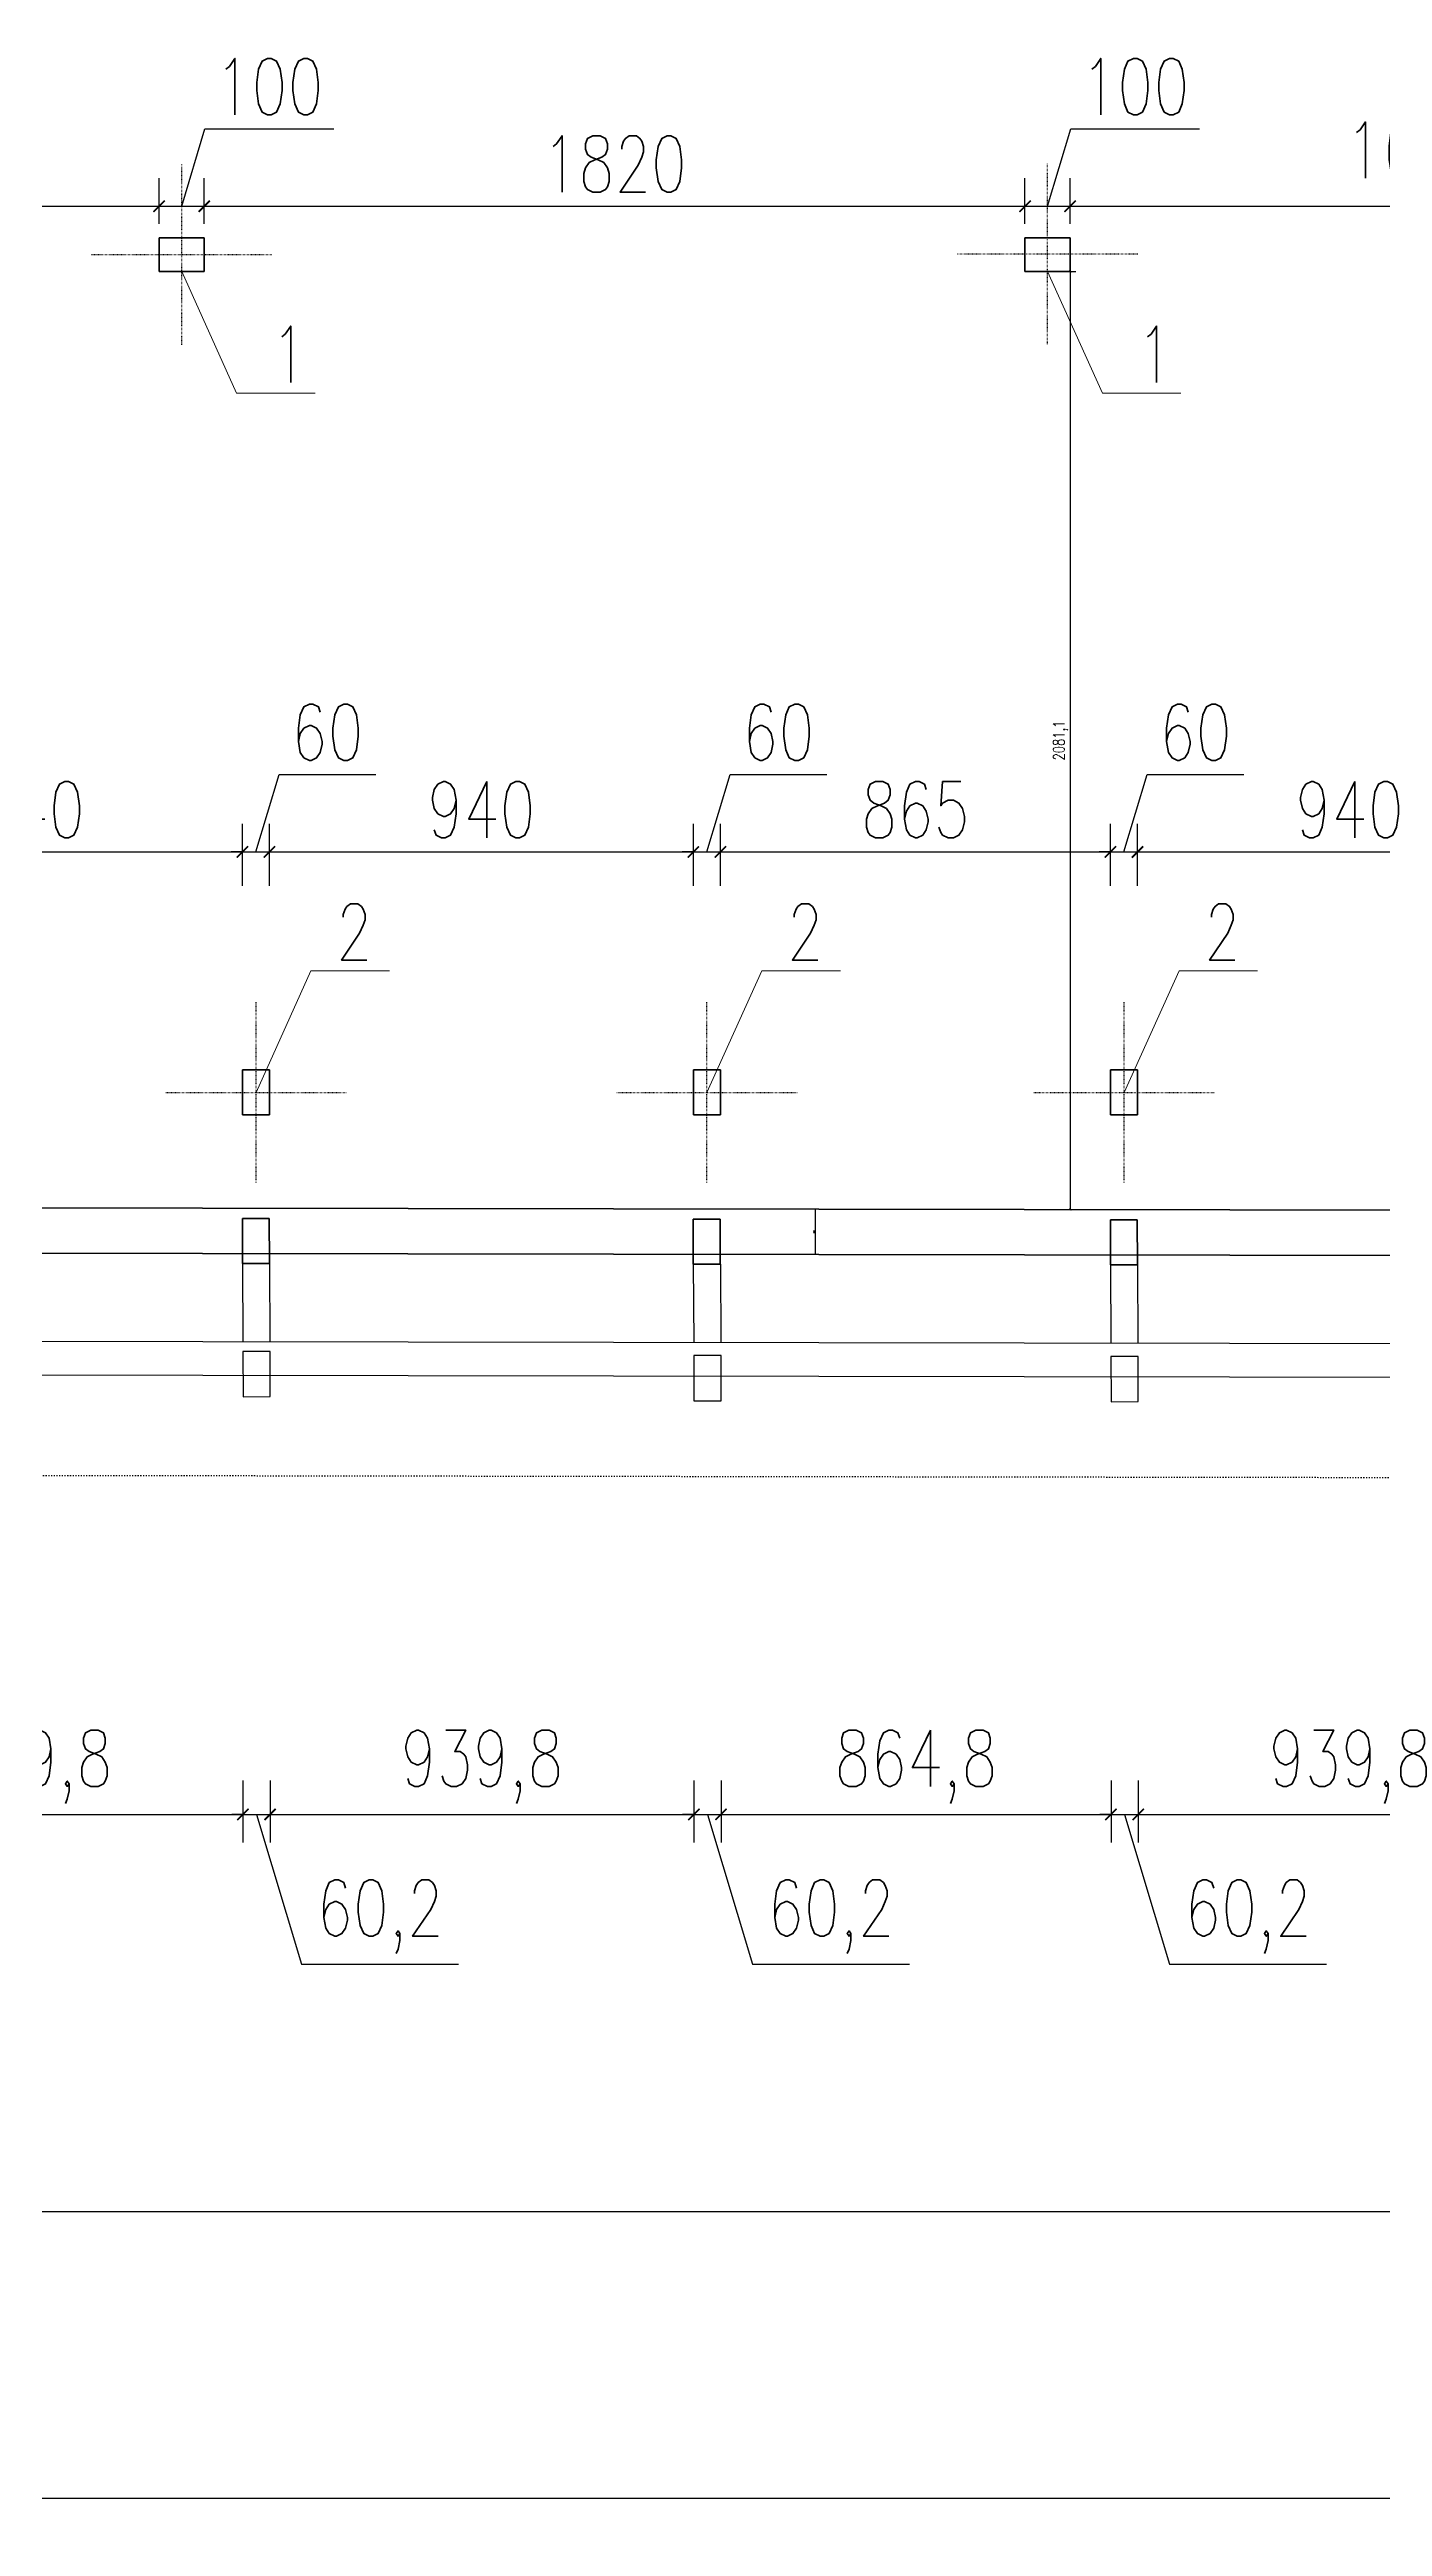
# Model space of a CAD drawing. Header units: millimetres. Extents: x -324080 to 120693, y -32448 to 53734.
# Drawn here: x -187573 to -184617, y -7217 to -1722 of the extents above; entities that cross this region are included whole.
import ezdxf

# ---------------------------------------------------------------- set-up
doc = ezdxf.new("R2010")
doc.units = ezdxf.units.MM
doc.linetypes.add('ACAD_ISO03W100', pattern=[30, 12, -18])
for name, color, linetype, lineweight in [('przekrój', 6, 'Continuous', 50), ('wymiary', 253, 'Continuous', 5), ('ściany', 5, 'Continuous', 50)]:
    doc.layers.add(name, color=color, linetype=linetype, lineweight=lineweight)
doc.layers.add('przerywana', color=7, linetype='ACAD_ISO03W100')
doc.styles.add('Opisowy', font='simplex.shx', dxfattribs={"width": 0.75, "height": 2.5})
doc.dimstyles.new('Opisowy', dxfattribs={"dimscale": 0, "dimtxt": 2.5, "dimasz": 0.5, "dimexe": 1.25, "dimexo": 0.625, "dimtad": 1, "dimdec": 1, "dimtxsty": 'Opisowy', "dimblk": 'ARCHTICK', "dimcen": 1, "dimadec": 0, "dimazin": 0, "dimtfac": 1, "dimtdec": 1, "dimtmove": 0, "dimatfit": 3, "dimfxl": 1.5, "dimfxlon": 1, "dimarcsym": 0})

# ---------------------------------------------------------------- blocks, each defined once
blk = doc.blocks.new('_ArchTick')
at = {"color": 0, "linetype": 'ByBlock', "const_width": 0.15}
blk.add_lwpolyline([(-0.5, -0.5), (0.5, 0.5)], dxfattribs=at)
blk = doc.blocks.new('*D1000')
at = {"layer": 'Defpoints', "color": 0, "transparency": 16777216}
for p in [(-185875.6, -4295), (-185875.5, -4395), (-185875.5, -4395)]:
    blk.add_point(p, dxfattribs=at)
at = {"layer": 'wymiary', "color": 0, "lineweight": -2, "transparency": 16777216}
for p, q in [((-185875.5, -4295), (-185874.3, -4295)), ((-185875.5, -4295), (-185875.5, -4395)), ((-185875.5, -4395), (-185876.8, -4395))]:
    blk.add_line(p, q, dxfattribs=at)
at = {"layer": 'wymiary', "color": 0, "lineweight": -2, "transparency": 16777216, "xscale": 0.5, "yscale": 0.5, "zscale": 0.5}
for p, rotation in [((-185875.5, -4295), 90), ((-185875.5, -4395), 270)]:
    blk.add_blockref('_ArchTick', p, dxfattribs=dict(at, rotation=rotation))
at = {"layer": 'wymiary', "color": 0, "lineweight": 5, "transparency": 16777216, "insert": (-185877.4, -4345), "char_height": 2.5, "attachment_point": 5, "rotation": 90, "style": 'Opisowy'}
blk.add_mtext('100', dxfattribs=at)
blk = doc.blocks.new('*D1109')
at = {"layer": 'Defpoints', "color": 0, "transparency": 16777216}
for p in [(-185360, -2214.1), (-185363.3, -4295.2), (-185310, -4295.2)]:
    blk.add_point(p, dxfattribs=at)
at = {"layer": 'wymiary', "color": 0, "lineweight": -2, "transparency": 16777216}
for p, q in [((-185325, -2214.1), (-185297.5, -2214.1)), ((-185310, -2214.1), (-185310, -4295.2)), ((-185325, -4295.2), (-185297.5, -4295.2))]:
    blk.add_line(p, q, dxfattribs=at)
at = {"layer": 'wymiary', "color": 0, "lineweight": -2, "transparency": 16777216, "xscale": 5, "yscale": 5, "zscale": 5}
for p, rotation in [((-185310, -2214.1), 90), ((-185310, -4295.2), 270)]:
    blk.add_blockref('_ArchTick', p, dxfattribs=dict(at, rotation=rotation))
at = {"layer": 'wymiary', "color": 0, "transparency": 16777216, "insert": (-185331.1, -3254.6), "char_height": 25, "attachment_point": 5, "rotation": 90, "style": 'Opisowy'}
blk.add_mtext('2081,1', dxfattribs=at)
blk = doc.blocks.new('*D1652')
at = {"layer": 'Defpoints', "color": 0, "transparency": 16777216}
for p in [(-188084, -3866.2), (-187144.1, -3863), (-187144.1, -5637.2)]:
    blk.add_point(p, dxfattribs=at)
at = {"layer": 'wymiary', "color": 0, "lineweight": -2, "transparency": 16777216}
for p, q in [((-188084, -5562.2), (-188084, -5699.7)), ((-187144.1, -5562.2), (-187144.1, -5699.7)), ((-188084, -5637.2), (-187144.1, -5637.2))]:
    blk.add_line(p, q, dxfattribs=at)
at = {"layer": 'wymiary', "color": 0, "lineweight": -2, "transparency": 16777216, "xscale": 25, "yscale": 25, "zscale": 25, "rotation": 180}
blk.add_blockref('_ArchTick', (-188084, -5637.2), dxfattribs=at)
at = {"layer": 'wymiary', "color": 0, "lineweight": -2, "transparency": 16777216, "xscale": 25, "yscale": 25, "zscale": 25}
blk.add_blockref('_ArchTick', (-187144.1, -5637.2), dxfattribs=at)
at = {"layer": 'wymiary', "color": 0, "transparency": 16777216, "insert": (-187614.1, -5531.6), "char_height": 125, "attachment_point": 5, "style": 'Opisowy'}
blk.add_mtext('939,8', dxfattribs=at)
blk = doc.blocks.new('*D1653')
at = {"layer": 'Defpoints', "color": 0, "transparency": 16777216}
for p in [(-187144.1, -3863), (-187084, -3863.1), (-187084, -5637.2)]:
    blk.add_point(p, dxfattribs=at)
at = {"layer": 'wymiary', "color": 0, "lineweight": -2, "transparency": 16777216}
for p, q in [((-187144.1, -5562.2), (-187144.1, -5699.7)), ((-187084, -5562.2), (-187084, -5699.7)), ((-187144.1, -5637.2), (-187169.1, -5637.2)), ((-187144.1, -5637.2), (-187084, -5637.2)), ((-187144.1, -5637.2), (-187084, -5637.2)), ((-187114.1, -5637.2), (-187014.3, -5969.8)), ((-187084, -5637.2), (-187059, -5637.2)), ((-187014.3, -5969.8), (-186666.1, -5969.8))]:
    blk.add_line(p, q, dxfattribs=at)
at = {"layer": 'wymiary', "color": 0, "lineweight": -2, "transparency": 16777216, "xscale": 25, "yscale": 25, "zscale": 25}
blk.add_blockref('_ArchTick', (-187144.1, -5637.2), dxfattribs=at)
at = {"layer": 'wymiary', "color": 0, "lineweight": -2, "transparency": 16777216, "xscale": 25, "yscale": 25, "zscale": 25, "rotation": 180}
blk.add_blockref('_ArchTick', (-187084, -5637.2), dxfattribs=at)
at = {"layer": 'wymiary', "color": 0, "transparency": 16777216, "insert": (-186840.2, -5864.2), "char_height": 125, "attachment_point": 5, "style": 'Opisowy'}
blk.add_mtext('60,2', dxfattribs=at)
blk = doc.blocks.new('*D1654')
at = {"layer": 'Defpoints', "color": 0, "transparency": 16777216}
for p in [(-187084, -3863.1), (-186144.2, -3869.5), (-186144.2, -5637.2)]:
    blk.add_point(p, dxfattribs=at)
at = {"layer": 'wymiary', "color": 0, "lineweight": -2, "transparency": 16777216}
for p, q in [((-187084, -5562.2), (-187084, -5699.7)), ((-186144.2, -5562.2), (-186144.2, -5699.7)), ((-187084, -5637.2), (-186144.2, -5637.2))]:
    blk.add_line(p, q, dxfattribs=at)
at = {"layer": 'wymiary', "color": 0, "lineweight": -2, "transparency": 16777216, "xscale": 25, "yscale": 25, "zscale": 25, "rotation": 180}
blk.add_blockref('_ArchTick', (-187084, -5637.2), dxfattribs=at)
at = {"layer": 'wymiary', "color": 0, "lineweight": -2, "transparency": 16777216, "xscale": 25, "yscale": 25, "zscale": 25}
blk.add_blockref('_ArchTick', (-186144.2, -5637.2), dxfattribs=at)
at = {"layer": 'wymiary', "color": 0, "transparency": 16777216, "insert": (-186614.1, -5531.6), "char_height": 125, "attachment_point": 5, "style": 'Opisowy'}
blk.add_mtext('939,8', dxfattribs=at)
blk = doc.blocks.new('*D1655')
at = {"layer": 'Defpoints', "color": 0, "transparency": 16777216}
for p in [(-186144.2, -3869.5), (-186084, -3869.3), (-186084, -5637.2)]:
    blk.add_point(p, dxfattribs=at)
at = {"layer": 'wymiary', "color": 0, "lineweight": -2, "transparency": 16777216}
for p, q in [((-186144.2, -5562.2), (-186144.2, -5699.7)), ((-186084, -5562.2), (-186084, -5699.7)), ((-186144.2, -5637.2), (-186169.2, -5637.2)), ((-186144.2, -5637.2), (-186084, -5637.2)), ((-186144.2, -5637.2), (-186084, -5637.2)), ((-186114.1, -5637.2), (-186014.3, -5969.8)), ((-186084, -5637.2), (-186059, -5637.2)), ((-186014.3, -5969.8), (-185666.1, -5969.8))]:
    blk.add_line(p, q, dxfattribs=at)
at = {"layer": 'wymiary', "color": 0, "lineweight": -2, "transparency": 16777216, "xscale": 25, "yscale": 25, "zscale": 25}
blk.add_blockref('_ArchTick', (-186144.2, -5637.2), dxfattribs=at)
at = {"layer": 'wymiary', "color": 0, "lineweight": -2, "transparency": 16777216, "xscale": 25, "yscale": 25, "zscale": 25, "rotation": 180}
blk.add_blockref('_ArchTick', (-186084, -5637.2), dxfattribs=at)
at = {"layer": 'wymiary', "color": 0, "transparency": 16777216, "insert": (-185840.2, -5864.2), "char_height": 125, "attachment_point": 5, "style": 'Opisowy'}
blk.add_mtext('60,2', dxfattribs=at)
blk = doc.blocks.new('*D1656')
at = {"layer": 'Defpoints', "color": 0, "transparency": 16777216}
for p in [(-186084, -3869.3), (-185219.2, -3866), (-185219.2, -5637.2)]:
    blk.add_point(p, dxfattribs=at)
at = {"layer": 'wymiary', "color": 0, "lineweight": -2, "transparency": 16777216}
for p, q in [((-186084, -5562.2), (-186084, -5699.7)), ((-185219.2, -5562.2), (-185219.2, -5699.7)), ((-186084, -5637.2), (-185219.2, -5637.2))]:
    blk.add_line(p, q, dxfattribs=at)
at = {"layer": 'wymiary', "color": 0, "lineweight": -2, "transparency": 16777216, "xscale": 25, "yscale": 25, "zscale": 25, "rotation": 180}
blk.add_blockref('_ArchTick', (-186084, -5637.2), dxfattribs=at)
at = {"layer": 'wymiary', "color": 0, "lineweight": -2, "transparency": 16777216, "xscale": 25, "yscale": 25, "zscale": 25}
blk.add_blockref('_ArchTick', (-185219.2, -5637.2), dxfattribs=at)
at = {"layer": 'wymiary', "color": 0, "transparency": 16777216, "insert": (-185651.6, -5531.6), "char_height": 125, "attachment_point": 5, "style": 'Opisowy'}
blk.add_mtext('864,8', dxfattribs=at)
blk = doc.blocks.new('*D1657')
at = {"layer": 'Defpoints', "color": 0, "transparency": 16777216}
for p in [(-185219.2, -3866), (-185159, -3866.1), (-185159, -5637.2)]:
    blk.add_point(p, dxfattribs=at)
at = {"layer": 'wymiary', "color": 0, "lineweight": -2, "transparency": 16777216}
for p, q in [((-185219.2, -5562.2), (-185219.2, -5699.7)), ((-185159, -5562.2), (-185159, -5699.7)), ((-185219.2, -5637.2), (-185244.2, -5637.2)), ((-185219.2, -5637.2), (-185159, -5637.2)), ((-185219.2, -5637.2), (-185159, -5637.2)), ((-185189.1, -5637.2), (-185089.3, -5969.8)), ((-185159, -5637.2), (-185134, -5637.2)), ((-185089.3, -5969.8), (-184741.1, -5969.8))]:
    blk.add_line(p, q, dxfattribs=at)
at = {"layer": 'wymiary', "color": 0, "lineweight": -2, "transparency": 16777216, "xscale": 25, "yscale": 25, "zscale": 25}
blk.add_blockref('_ArchTick', (-185219.2, -5637.2), dxfattribs=at)
at = {"layer": 'wymiary', "color": 0, "lineweight": -2, "transparency": 16777216, "xscale": 25, "yscale": 25, "zscale": 25, "rotation": 180}
blk.add_blockref('_ArchTick', (-185159, -5637.2), dxfattribs=at)
at = {"layer": 'wymiary', "color": 0, "transparency": 16777216, "insert": (-184915.2, -5864.2), "char_height": 125, "attachment_point": 5, "style": 'Opisowy'}
blk.add_mtext('60,2', dxfattribs=at)
blk = doc.blocks.new('*D1658')
at = {"layer": 'Defpoints', "color": 0, "transparency": 16777216}
for p in [(-185159, -3866.1), (-184219.2, -3867.5), (-184219.2, -5637.2)]:
    blk.add_point(p, dxfattribs=at)
at = {"layer": 'wymiary', "color": 0, "lineweight": -2, "transparency": 16777216}
for p, q in [((-185159, -5562.2), (-185159, -5699.7)), ((-184219.2, -5562.2), (-184219.2, -5699.7)), ((-185159, -5637.2), (-184219.2, -5637.2))]:
    blk.add_line(p, q, dxfattribs=at)
at = {"layer": 'wymiary', "color": 0, "lineweight": -2, "transparency": 16777216, "xscale": 25, "yscale": 25, "zscale": 25, "rotation": 180}
blk.add_blockref('_ArchTick', (-185159, -5637.2), dxfattribs=at)
at = {"layer": 'wymiary', "color": 0, "lineweight": -2, "transparency": 16777216, "xscale": 25, "yscale": 25, "zscale": 25}
blk.add_blockref('_ArchTick', (-184219.2, -5637.2), dxfattribs=at)
at = {"layer": 'wymiary', "color": 0, "transparency": 16777216, "insert": (-184689.1, -5531.6), "char_height": 125, "attachment_point": 5, "style": 'Opisowy'}
blk.add_mtext('939,8', dxfattribs=at)
blk = doc.blocks.new('*D1670')
at = {"layer": 'Defpoints', "color": 0, "transparency": 16777216}
for p in [(-193020.3, -3883.6), (-183709.7, -3896.1), (-183709.7, -6518.4)]:
    blk.add_point(p, dxfattribs=at)
at = {"layer": 'wymiary', "color": 0, "lineweight": -2, "transparency": 16777216}
for p, q in [((-193020.3, -6443.4), (-193020.3, -6580.9)), ((-183709.7, -6443.4), (-183709.7, -6580.9)), ((-193020.3, -6518.4), (-183709.7, -6518.4))]:
    blk.add_line(p, q, dxfattribs=at)
at = {"layer": 'wymiary', "color": 0, "lineweight": -2, "transparency": 16777216, "xscale": 25, "yscale": 25, "zscale": 25, "rotation": 180}
blk.add_blockref('_ArchTick', (-193020.3, -6518.4), dxfattribs=at)
at = {"layer": 'wymiary', "color": 0, "lineweight": -2, "transparency": 16777216, "xscale": 25, "yscale": 25, "zscale": 25}
blk.add_blockref('_ArchTick', (-183709.7, -6518.4), dxfattribs=at)
at = {"layer": 'wymiary', "color": 0, "transparency": 16777216, "insert": (-188365, -6412.7), "char_height": 125, "attachment_point": 5, "style": 'Opisowy'}
blk.add_mtext('9310,6', dxfattribs=at)
blk = doc.blocks.new('*D1674')
at = {"layer": 'Defpoints', "color": 0, "transparency": 16777216}
for p in [(-193647.7, -4075.4), (-183095.8, -4091.9), (-183095.8, -7154.5)]:
    blk.add_point(p, dxfattribs=at)
at = {"layer": 'wymiary', "color": 0, "lineweight": -2, "transparency": 16777216}
for p, q in [((-193647.7, -7079.5), (-193647.7, -7217)), ((-183095.8, -7079.5), (-183095.8, -7217)), ((-193647.7, -7154.5), (-183095.8, -7154.5))]:
    blk.add_line(p, q, dxfattribs=at)
at = {"layer": 'wymiary', "color": 0, "lineweight": -2, "transparency": 16777216, "xscale": 25, "yscale": 25, "zscale": 25, "rotation": 180}
blk.add_blockref('_ArchTick', (-193647.7, -7154.5), dxfattribs=at)
at = {"layer": 'wymiary', "color": 0, "lineweight": -2, "transparency": 16777216, "xscale": 25, "yscale": 25, "zscale": 25}
blk.add_blockref('_ArchTick', (-183095.8, -7154.5), dxfattribs=at)
at = {"layer": 'wymiary', "color": 0, "transparency": 16777216, "insert": (-188371.8, -7048.8), "char_height": 125, "attachment_point": 5, "style": 'Opisowy'}
blk.add_mtext('10551,9', dxfattribs=at)
blk = doc.blocks.new('*D1755')
at = {"layer": 'Defpoints', "color": 0, "transparency": 16777216}
for p in [(-187330, -2069.2), (-187330, -2139.1), (-188369.4, -2338.9)]:
    blk.add_point(p, dxfattribs=at)
at = {"layer": 'wymiary', "color": 0, "lineweight": -2, "transparency": 16777216}
for p, q in [((-188369.4, -2144.2), (-188369.4, -2006.7)), ((-187330, -2107.9), (-187330, -2006.7)), ((-188369.4, -2069.2), (-187330, -2069.2))]:
    blk.add_line(p, q, dxfattribs=at)
at = {"layer": 'wymiary', "color": 0, "lineweight": -2, "transparency": 16777216, "xscale": 25, "yscale": 25, "zscale": 25, "rotation": 180}
blk.add_blockref('_ArchTick', (-188369.4, -2069.2), dxfattribs=at)
at = {"layer": 'wymiary', "color": 0, "lineweight": -2, "transparency": 16777216, "xscale": 25, "yscale": 25, "zscale": 25}
blk.add_blockref('_ArchTick', (-187330, -2069.2), dxfattribs=at)
at = {"layer": 'wymiary', "color": 0, "transparency": 16777216, "insert": (-187849.7, -1963.5), "char_height": 125, "attachment_point": 5, "style": 'Opisowy'}
blk.add_mtext('1039,4', dxfattribs=at)
blk = doc.blocks.new('*D1756')
at = {"layer": 'Defpoints', "color": 0, "transparency": 16777216}
for p in [(-187230, -2069.2), (-187330, -2139.1), (-187230, -2139.1)]:
    blk.add_point(p, dxfattribs=at)
at = {"layer": 'wymiary', "color": 0, "lineweight": -2, "transparency": 16777216}
for p, q in [((-187280, -2069.2), (-187228.4, -1897.3)), ((-187228.4, -1897.3), (-186942.7, -1897.3)), ((-187330, -2107.9), (-187330, -2006.7)), ((-187230, -2107.9), (-187230, -2006.7)), ((-187330, -2069.2), (-187230, -2069.2))]:
    blk.add_line(p, q, dxfattribs=at)
at = {"layer": 'wymiary', "color": 0, "lineweight": -2, "transparency": 16777216, "xscale": 25, "yscale": 25, "zscale": 25, "rotation": 180}
blk.add_blockref('_ArchTick', (-187330, -2069.2), dxfattribs=at)
at = {"layer": 'wymiary', "color": 0, "lineweight": -2, "transparency": 16777216, "xscale": 25, "yscale": 25, "zscale": 25}
blk.add_blockref('_ArchTick', (-187230, -2069.2), dxfattribs=at)
at = {"layer": 'wymiary', "color": 0, "transparency": 16777216, "insert": (-187085.5, -1803.6), "char_height": 125, "attachment_point": 5, "style": 'Opisowy'}
blk.add_mtext('100', dxfattribs=at)
blk = doc.blocks.new('*D1757')
at = {"layer": 'Defpoints', "color": 0, "transparency": 16777216}
for p in [(-185410, -2069.2), (-187230, -2139.1), (-185410, -2139.1)]:
    blk.add_point(p, dxfattribs=at)
at = {"layer": 'wymiary', "color": 0, "lineweight": -2, "transparency": 16777216}
for p, q in [((-187230, -2107.9), (-187230, -2006.7)), ((-185410, -2107.9), (-185410, -2006.7)), ((-187230, -2069.2), (-185410, -2069.2))]:
    blk.add_line(p, q, dxfattribs=at)
at = {"layer": 'wymiary', "color": 0, "lineweight": -2, "transparency": 16777216, "xscale": 25, "yscale": 25, "zscale": 25, "rotation": 180}
blk.add_blockref('_ArchTick', (-187230, -2069.2), dxfattribs=at)
at = {"layer": 'wymiary', "color": 0, "lineweight": -2, "transparency": 16777216, "xscale": 25, "yscale": 25, "zscale": 25}
blk.add_blockref('_ArchTick', (-185410, -2069.2), dxfattribs=at)
at = {"layer": 'wymiary', "color": 0, "transparency": 16777216, "insert": (-186320, -1975.4), "char_height": 125, "attachment_point": 5, "style": 'Opisowy'}
blk.add_mtext('1820', dxfattribs=at)
blk = doc.blocks.new('*D1758')
at = {"layer": 'Defpoints', "color": 0, "transparency": 16777216}
for p in [(-185310, -2069.2), (-185410, -2139.1), (-185310, -2139.1)]:
    blk.add_point(p, dxfattribs=at)
at = {"layer": 'wymiary', "color": 0, "lineweight": -2, "transparency": 16777216}
for p, q in [((-185360, -2069.2), (-185308.4, -1897.3)), ((-185308.4, -1897.3), (-185022.7, -1897.3)), ((-185410, -2107.9), (-185410, -2006.7)), ((-185310, -2107.9), (-185310, -2006.7)), ((-185410, -2069.2), (-185310, -2069.2))]:
    blk.add_line(p, q, dxfattribs=at)
at = {"layer": 'wymiary', "color": 0, "lineweight": -2, "transparency": 16777216, "xscale": 25, "yscale": 25, "zscale": 25, "rotation": 180}
blk.add_blockref('_ArchTick', (-185410, -2069.2), dxfattribs=at)
at = {"layer": 'wymiary', "color": 0, "lineweight": -2, "transparency": 16777216, "xscale": 25, "yscale": 25, "zscale": 25}
blk.add_blockref('_ArchTick', (-185310, -2069.2), dxfattribs=at)
at = {"layer": 'wymiary', "color": 0, "transparency": 16777216, "insert": (-185165.5, -1803.6), "char_height": 125, "attachment_point": 5, "style": 'Opisowy'}
blk.add_mtext('100', dxfattribs=at)
blk = doc.blocks.new('*D1759')
at = {"layer": 'Defpoints', "color": 0, "transparency": 16777216}
for p in [(-183646.1, -2051.4), (-183646.1, -2069.2), (-185310, -2139.1)]:
    blk.add_point(p, dxfattribs=at)
at = {"layer": 'wymiary', "color": 0, "lineweight": -2, "transparency": 16777216}
for p, q in [((-185310, -2107.9), (-185310, -2006.7)), ((-185310, -2069.2), (-183646.1, -2069.2)), ((-183646.1, -2069.2), (-183646.1, -2131.7))]:
    blk.add_line(p, q, dxfattribs=at)
at = {"layer": 'wymiary', "color": 0, "lineweight": -2, "transparency": 16777216, "xscale": 25, "yscale": 25, "zscale": 25, "rotation": 180}
blk.add_blockref('_ArchTick', (-185310, -2069.2), dxfattribs=at)
at = {"layer": 'wymiary', "color": 0, "lineweight": -2, "transparency": 16777216, "xscale": 25, "yscale": 25, "zscale": 25}
blk.add_blockref('_ArchTick', (-183646.1, -2069.2), dxfattribs=at)
at = {"layer": 'wymiary', "color": 0, "transparency": 16777216, "insert": (-184478, -1963.5), "char_height": 125, "attachment_point": 5, "style": 'Opisowy'}
blk.add_mtext('1663,9', dxfattribs=at)
blk = doc.blocks.new('*D1800')
at = {"layer": 'Defpoints', "color": 0, "transparency": 16777216}
for p in [(-187145.4, -3501.9), (-188085.4, -3985.4), (-187145.4, -3985.4)]:
    blk.add_point(p, dxfattribs=at)
at = {"layer": 'wymiary', "color": 0, "lineweight": -2, "transparency": 16777216}
for p, q in [((-188085.4, -3576.9), (-188085.4, -3439.4)), ((-187145.4, -3576.9), (-187145.4, -3439.4)), ((-188085.4, -3501.9), (-187145.4, -3501.9))]:
    blk.add_line(p, q, dxfattribs=at)
at = {"layer": 'wymiary', "color": 0, "lineweight": -2, "transparency": 16777216, "xscale": 25, "yscale": 25, "zscale": 25, "rotation": 180}
blk.add_blockref('_ArchTick', (-188085.4, -3501.9), dxfattribs=at)
at = {"layer": 'wymiary', "color": 0, "lineweight": -2, "transparency": 16777216, "xscale": 25, "yscale": 25, "zscale": 25}
blk.add_blockref('_ArchTick', (-187145.4, -3501.9), dxfattribs=at)
at = {"layer": 'wymiary', "color": 0, "transparency": 16777216, "insert": (-187615.4, -3408.1), "char_height": 125, "attachment_point": 5, "style": 'Opisowy'}
blk.add_mtext('940', dxfattribs=at)
blk = doc.blocks.new('*D1801')
at = {"layer": 'Defpoints', "color": 0, "transparency": 16777216}
for p in [(-187085.4, -3501.9), (-187145.4, -3985.4), (-187085.4, -3985.4)]:
    blk.add_point(p, dxfattribs=at)
at = {"layer": 'wymiary', "color": 0, "lineweight": -2, "transparency": 16777216}
for p, q in [((-187115.4, -3501.9), (-187063.8, -3330)), ((-187063.8, -3330), (-186849.5, -3330)), ((-187145.4, -3576.9), (-187145.4, -3439.4)), ((-187085.4, -3576.9), (-187085.4, -3439.4)), ((-187145.4, -3501.9), (-187170.4, -3501.9)), ((-187145.4, -3501.9), (-187085.4, -3501.9)), ((-187145.4, -3501.9), (-187085.4, -3501.9)), ((-187085.4, -3501.9), (-187060.4, -3501.9))]:
    blk.add_line(p, q, dxfattribs=at)
at = {"layer": 'wymiary', "color": 0, "lineweight": -2, "transparency": 16777216, "xscale": 25, "yscale": 25, "zscale": 25}
blk.add_blockref('_ArchTick', (-187145.4, -3501.9), dxfattribs=at)
at = {"layer": 'wymiary', "color": 0, "lineweight": -2, "transparency": 16777216, "xscale": 25, "yscale": 25, "zscale": 25, "rotation": 180}
blk.add_blockref('_ArchTick', (-187085.4, -3501.9), dxfattribs=at)
at = {"layer": 'wymiary', "color": 0, "transparency": 16777216, "insert": (-186956.7, -3236.2), "char_height": 125, "attachment_point": 5, "style": 'Opisowy'}
blk.add_mtext('60', dxfattribs=at)
blk = doc.blocks.new('*D1802')
at = {"layer": 'Defpoints', "color": 0, "transparency": 16777216}
for p in [(-186145.4, -3501.9), (-187085.4, -3985.4), (-186145.4, -3985.4)]:
    blk.add_point(p, dxfattribs=at)
at = {"layer": 'wymiary', "color": 0, "lineweight": -2, "transparency": 16777216}
for p, q in [((-187085.4, -3576.9), (-187085.4, -3439.4)), ((-186145.4, -3576.9), (-186145.4, -3439.4)), ((-187085.4, -3501.9), (-186145.4, -3501.9))]:
    blk.add_line(p, q, dxfattribs=at)
at = {"layer": 'wymiary', "color": 0, "lineweight": -2, "transparency": 16777216, "xscale": 25, "yscale": 25, "zscale": 25, "rotation": 180}
blk.add_blockref('_ArchTick', (-187085.4, -3501.9), dxfattribs=at)
at = {"layer": 'wymiary', "color": 0, "lineweight": -2, "transparency": 16777216, "xscale": 25, "yscale": 25, "zscale": 25}
blk.add_blockref('_ArchTick', (-186145.4, -3501.9), dxfattribs=at)
at = {"layer": 'wymiary', "color": 0, "transparency": 16777216, "insert": (-186615.4, -3408.1), "char_height": 125, "attachment_point": 5, "style": 'Opisowy'}
blk.add_mtext('940', dxfattribs=at)
blk = doc.blocks.new('*D1803')
at = {"layer": 'Defpoints', "color": 0, "transparency": 16777216}
for p in [(-186085.4, -3501.9), (-186145.4, -3985.4), (-186085.4, -3985.4)]:
    blk.add_point(p, dxfattribs=at)
at = {"layer": 'wymiary', "color": 0, "lineweight": -2, "transparency": 16777216}
for p, q in [((-186115.4, -3501.9), (-186063.8, -3330)), ((-186063.8, -3330), (-185849.5, -3330)), ((-186145.4, -3576.9), (-186145.4, -3439.4)), ((-186085.4, -3576.9), (-186085.4, -3439.4)), ((-186145.4, -3501.9), (-186170.4, -3501.9)), ((-186145.4, -3501.9), (-186085.4, -3501.9)), ((-186145.4, -3501.9), (-186085.4, -3501.9)), ((-186085.4, -3501.9), (-186060.4, -3501.9))]:
    blk.add_line(p, q, dxfattribs=at)
at = {"layer": 'wymiary', "color": 0, "lineweight": -2, "transparency": 16777216, "xscale": 25, "yscale": 25, "zscale": 25}
blk.add_blockref('_ArchTick', (-186145.4, -3501.9), dxfattribs=at)
at = {"layer": 'wymiary', "color": 0, "lineweight": -2, "transparency": 16777216, "xscale": 25, "yscale": 25, "zscale": 25, "rotation": 180}
blk.add_blockref('_ArchTick', (-186085.4, -3501.9), dxfattribs=at)
at = {"layer": 'wymiary', "color": 0, "transparency": 16777216, "insert": (-185956.7, -3236.2), "char_height": 125, "attachment_point": 5, "style": 'Opisowy'}
blk.add_mtext('60', dxfattribs=at)
blk = doc.blocks.new('*D1804')
at = {"layer": 'Defpoints', "color": 0, "transparency": 16777216}
for p in [(-185220.4, -3501.9), (-186085.4, -3985.4), (-185220.4, -3985.4)]:
    blk.add_point(p, dxfattribs=at)
at = {"layer": 'wymiary', "color": 0, "lineweight": -2, "transparency": 16777216}
for p, q in [((-186085.4, -3576.9), (-186085.4, -3439.4)), ((-185220.4, -3576.9), (-185220.4, -3439.4)), ((-186085.4, -3501.9), (-185220.4, -3501.9))]:
    blk.add_line(p, q, dxfattribs=at)
at = {"layer": 'wymiary', "color": 0, "lineweight": -2, "transparency": 16777216, "xscale": 25, "yscale": 25, "zscale": 25, "rotation": 180}
blk.add_blockref('_ArchTick', (-186085.4, -3501.9), dxfattribs=at)
at = {"layer": 'wymiary', "color": 0, "lineweight": -2, "transparency": 16777216, "xscale": 25, "yscale": 25, "zscale": 25}
blk.add_blockref('_ArchTick', (-185220.4, -3501.9), dxfattribs=at)
at = {"layer": 'wymiary', "color": 0, "transparency": 16777216, "insert": (-185652.9, -3408.1), "char_height": 125, "attachment_point": 5, "style": 'Opisowy'}
blk.add_mtext('865', dxfattribs=at)
blk = doc.blocks.new('*D1805')
at = {"layer": 'Defpoints', "color": 0, "transparency": 16777216}
for p in [(-185160.4, -3501.9), (-185220.4, -3985.4), (-185160.4, -3985.4)]:
    blk.add_point(p, dxfattribs=at)
at = {"layer": 'wymiary', "color": 0, "lineweight": -2, "transparency": 16777216}
for p, q in [((-185190.4, -3501.9), (-185138.8, -3330)), ((-185138.8, -3330), (-184924.5, -3330)), ((-185220.4, -3576.9), (-185220.4, -3439.4)), ((-185160.4, -3576.9), (-185160.4, -3439.4)), ((-185220.4, -3501.9), (-185245.4, -3501.9)), ((-185220.4, -3501.9), (-185160.4, -3501.9)), ((-185220.4, -3501.9), (-185160.4, -3501.9)), ((-185160.4, -3501.9), (-185135.4, -3501.9))]:
    blk.add_line(p, q, dxfattribs=at)
at = {"layer": 'wymiary', "color": 0, "lineweight": -2, "transparency": 16777216, "xscale": 25, "yscale": 25, "zscale": 25}
blk.add_blockref('_ArchTick', (-185220.4, -3501.9), dxfattribs=at)
at = {"layer": 'wymiary', "color": 0, "lineweight": -2, "transparency": 16777216, "xscale": 25, "yscale": 25, "zscale": 25, "rotation": 180}
blk.add_blockref('_ArchTick', (-185160.4, -3501.9), dxfattribs=at)
at = {"layer": 'wymiary', "color": 0, "transparency": 16777216, "insert": (-185031.7, -3236.2), "char_height": 125, "attachment_point": 5, "style": 'Opisowy'}
blk.add_mtext('60', dxfattribs=at)
blk = doc.blocks.new('*D1806')
at = {"layer": 'Defpoints', "color": 0, "transparency": 16777216}
for p in [(-184220.4, -3501.9), (-185160.4, -3985.4), (-184220.4, -3985.4)]:
    blk.add_point(p, dxfattribs=at)
at = {"layer": 'wymiary', "color": 0, "lineweight": -2, "transparency": 16777216}
for p, q in [((-185160.4, -3576.9), (-185160.4, -3439.4)), ((-184220.4, -3576.9), (-184220.4, -3439.4)), ((-185160.4, -3501.9), (-184220.4, -3501.9))]:
    blk.add_line(p, q, dxfattribs=at)
at = {"layer": 'wymiary', "color": 0, "lineweight": -2, "transparency": 16777216, "xscale": 25, "yscale": 25, "zscale": 25, "rotation": 180}
blk.add_blockref('_ArchTick', (-185160.4, -3501.9), dxfattribs=at)
at = {"layer": 'wymiary', "color": 0, "lineweight": -2, "transparency": 16777216, "xscale": 25, "yscale": 25, "zscale": 25}
blk.add_blockref('_ArchTick', (-184220.4, -3501.9), dxfattribs=at)
at = {"layer": 'wymiary', "color": 0, "transparency": 16777216, "insert": (-184690.4, -3408.1), "char_height": 125, "attachment_point": 5, "style": 'Opisowy'}
blk.add_mtext('940', dxfattribs=at)

msp = doc.modelspace()

# ---------------------------------------------------------------- linework, layer by layer
at = {"lineweight": 20}
for p, q in [((-187158.17, -2483.88), (-187279.96, -2214.11)), ((-185238.17, -2483.88), (-185359.96, -2214.11)), ((-187158.17, -2483.88), (-186984.17, -2483.88)), ((-185238.17, -2483.88), (-185064.17, -2483.88)), ((-186993.41, -3765.58), (-187115.2, -4035.35)), ((-186993.41, -3765.58), (-186819.4, -3765.58)), ((-185993.41, -3765.58), (-186115.2, -4035.35)), ((-185993.41, -3765.58), (-185819.4, -3765.58)), ((-185068.41, -3765.58), (-185190.2, -4035.35)), ((-185068.41, -3765.58), (-184894.4, -3765.58))]:
    msp.add_line(p, q, dxfattribs=at)
at = {"lineweight": 40}
for p, q in [((-187145.49, -4414.9), (-187145.49, -4314.9)), ((-187145.49, -4314.9), (-187085.99, -4314.9)), ((-187085.99, -4314.9), (-187085.56, -4414.6)), ((-186145.49, -4416.46), (-186145.49, -4316.46)), ((-186145.49, -4316.46), (-186085.99, -4316.46)), ((-186085.99, -4316.46), (-186085.57, -4416.16)), ((-185220.49, -4417.89), (-185220.49, -4317.89)), ((-185220.49, -4317.89), (-185160.99, -4317.89)), ((-185160.99, -4317.89), (-185160.57, -4417.59)), ((-187085.49, -4414.6), (-187145.49, -4414.9)), ((-186085.49, -4416.15), (-186145.49, -4416.46)), ((-185160.49, -4417.59), (-185220.49, -4417.89))]:
    msp.add_line(p, q, dxfattribs=at)
at = {"lineweight": 25}
for p, q in [((-193311.76, -4578.46), (-183421.53, -4593.82)), ((-193387.58, -4653.42), (-183348.68, -4668.85))]:
    msp.add_line(p, q, dxfattribs=at)
at = {"layer": 'przekrój', "lineweight": 30}
for p, q in [((-187083.96, -4610.32), (-187144.34, -4610.32)), ((-187144.34, -4610.32), (-187143.98, -4710.61)), ((-187083.96, -4710.32), (-187083.96, -4610.32)), ((-186083.96, -4619.33), (-186144.34, -4619.33)), ((-186144.34, -4619.33), (-186143.98, -4719.62)), ((-186083.96, -4719.33), (-186083.96, -4619.33)), ((-185158.96, -4621.16), (-185219.34, -4621.16)), ((-185219.34, -4621.16), (-185218.98, -4721.45)), ((-185158.96, -4721.16), (-185158.96, -4621.16)), ((-187143.98, -4710.61), (-187083.96, -4710.32)), ((-186143.98, -4719.62), (-186083.96, -4719.33)), ((-185218.98, -4721.45), (-185158.96, -4721.16))]:
    msp.add_line(p, q, dxfattribs=at)
at = {"layer": 'przerywana', "ltscale": 0.2}
msp.add_line((-193647.72, -4875.38), (-183095.84, -4891.93), dxfattribs=at)
at = {"layer": 'wymiary', "linetype": 'ACAD_ISO03W100', "lineweight": 30, "ltscale": 0.1}
for p, q in [((-187279.96, -2376.61), (-187279.96, -1976.61)), ((-185359.96, -2374.96), (-185359.96, -1974.96)), ((-187479.96, -2176.61), (-187079.96, -2176.61)), ((-185559.96, -2174.96), (-185159.96, -2174.96)), ((-187115.2, -4235.35), (-187115.2, -3835.35)), ((-186115.2, -4235.35), (-186115.2, -3835.35)), ((-185190.2, -4235.35), (-185190.2, -3835.35)), ((-187315.2, -4035.35), (-186915.2, -4035.35)), ((-186315.2, -4035.35), (-185915.2, -4035.35)), ((-185390.2, -4035.35), (-184990.2, -4035.35))]:
    msp.add_line(p, q, dxfattribs=at)
at = {"layer": 'wymiary', "lineweight": 25}
for p, q in [((-187145.49, -4414.9), (-187144.61, -4588.43)), ((-187085.49, -4414.6), (-187084.61, -4588.13)), ((-186145.49, -4416.46), (-186144.61, -4589.99)), ((-186085.49, -4416.15), (-186084.61, -4589.69)), ((-185220.49, -4417.89), (-185219.62, -4591.43)), ((-185160.49, -4417.59), (-185159.62, -4591.12))]:
    msp.add_line(p, q, dxfattribs=at)
at = {"layer": 'ściany'}
for p, q in [((-187329.96, -2214.11), (-187329.96, -2139.11)), ((-187329.96, -2139.11), (-187229.96, -2139.11)), ((-187229.96, -2214.11), (-187229.96, -2139.11)), ((-185409.96, -2214.11), (-185409.96, -2139.11)), ((-185409.96, -2139.11), (-185309.96, -2139.11)), ((-185309.96, -2214.11), (-185309.96, -2139.11)), ((-187329.96, -2214.11), (-187229.96, -2214.11)), ((-185409.96, -2214.11), (-185309.96, -2214.11)), ((-187085.38, -3985.35), (-187145.38, -3985.35)), ((-187145.38, -3985.35), (-187145.38, -4085.35)), ((-187085.38, -4085.35), (-187085.38, -3985.35)), ((-186085.38, -3985.35), (-186145.38, -3985.35)), ((-186145.38, -3985.35), (-186145.38, -4085.35)), ((-186085.38, -4085.35), (-186085.38, -3985.35)), ((-185160.38, -3985.35), (-185220.38, -3985.35)), ((-185220.38, -3985.35), (-185220.38, -4085.35)), ((-185160.38, -4085.35), (-185160.38, -3985.35)), ((-187145.38, -4085.35), (-187085.38, -4085.35)), ((-186145.38, -4085.35), (-186085.38, -4085.35)), ((-185220.38, -4085.35), (-185160.38, -4085.35)), ((-193110.42, -4282.66), (-183611.66, -4298.01)), ((-193111.5, -4383.05), (-183614.27, -4398.35))]:
    msp.add_line(p, q, dxfattribs=at)

# ---------------------------------------------------------------- texts
at = {"lineweight": 20, "char_height": 25, "width": 180.804, "attachment_point": 1, "style": 'Opisowy'}
for s, insert in [('\\pi75.84139;{\\H5x;1}', (-187158.17, -2335.03)), ('\\pi75.84139;{\\H5x;1}', (-185238.17, -2335.03)), ('\\pi55.75211;{\\H5x;2}', (-186993.41, -3616.73)), ('\\pi55.75211;{\\H5x;2}', (-185993.41, -3616.73)), ('\\pi55.75211;{\\H5x;2}', (-185068.41, -3616.73))]:
    msp.add_mtext(s, dxfattribs=dict(at, insert=insert))

# ---------------------------------------------------------------- dimensions: what is measured, and where the dimension line sits
at = {"layer": 'wymiary'}
for base, p1, p2, picture, middle in [((-187229.96, -2069.2), (-187329.96, -2139.11), (-187229.96, -2139.11), '*D1756', (-187197.15, -1803.57)), ((-185309.96, -2069.2), (-185409.96, -2139.11), (-185309.96, -2139.11), '*D1758', (-185277.15, -1803.57)), ((-187329.96, -2069.2), (-188369.39, -2338.88), (-187329.96, -2139.11), '*D1755', (-187849.68, -1963.54)), ((-185409.96, -2069.2), (-187229.96, -2139.11), (-185409.96, -2139.11), '*D1757', (-186319.96, -1975.45)), ((-183646.1127, -2069.1963), (-185309.9647, -2139.1141), (-183646.1127, -2051.3834), '*D1759', (-184478.0387, -1963.5415)), ((-187085.38, -3501.85), (-187145.38, -3985.35), (-187085.38, -3985.35), '*D1801', (-187032.57, -3236.23)), ((-186085.38, -3501.85), (-186145.38, -3985.35), (-186085.38, -3985.35), '*D1803', (-186032.57, -3236.23)), ((-185160.38, -3501.85), (-185220.38, -3985.35), (-185160.38, -3985.35), '*D1805', (-185107.57, -3236.23)), ((-187145.38, -3501.85), (-188085.38, -3985.35), (-187145.38, -3985.35), '*D1800', (-187615.38, -3408.1)), ((-186145.38, -3501.85), (-187085.38, -3985.35), (-186145.38, -3985.35), '*D1802', (-186615.38, -3408.1)), ((-185220.38, -3501.85), (-186085.38, -3985.35), (-185220.38, -3985.35), '*D1804', (-185652.88, -3408.1)), ((-184220.38, -3501.85), (-185160.38, -3985.35), (-184220.38, -3985.35), '*D1806', (-184690.38, -3408.1)), ((-183709.69, -6518.38), (-193020.29, -3883.65), (-183709.69, -3896.08), '*D1670', (-188364.99, -6412.73)), ((-187144.15, -5637.22), (-188083.96, -3866.22), (-187144.15, -3863.02), '*D1652', (-187614.05, -5531.56)), ((-187083.96, -5637.22), (-187144.15, -3863.02), (-187083.96, -3863.11), '*D1653', (-186983.03, -5864.15)), ((-186144.16, -5637.22), (-187083.96, -3863.11), (-186144.16, -3869.48), '*D1654', (-186614.06, -5531.56)), ((-186083.96, -5637.22), (-186144.16, -3869.48), (-186083.96, -3869.33), '*D1655', (-185983.03, -5864.15)), ((-185219.18, -5637.22), (-186083.96, -3869.33), (-185219.18, -3865.97), '*D1656', (-185651.57, -5531.56)), ((-185158.96, -5637.22), (-185219.18, -3865.97), (-185158.96, -3866.07), '*D1657', (-185058.04, -5864.15)), ((-184219.18, -5637.22), (-185158.96, -3866.07), (-184219.18, -3867.51), '*D1658', (-184689.07, -5531.56)), ((-183095.84, -7154.47), (-193647.72, -4075.38), (-183095.84, -4091.93), '*D1674', (-188371.78, -7048.81))]:
    dim = msp.add_linear_dim(base=base, p1=p1, p2=p2, dimstyle='Opisowy', dxfattribs=at)
    dim.commit()
    dim.dimension.update_dxf_attribs({"geometry": picture, "text_midpoint": middle})
dim = msp.add_linear_dim(base=(-185309.96, -4295.18), p1=(-185359.96, -2214.11), p2=(-185363.33, -4295.18), angle=90, dimstyle='Opisowy', dxfattribs=at)
dim.commit()
dim.dimension.update_dxf_attribs({"geometry": '*D1109', "text_midpoint": (-185331.1, -3254.65)})
at = {"layer": 'wymiary', "lineweight": 5}
dim = msp.add_linear_dim(base=(-185875.52, -4395.02), p1=(-185875.64, -4295.02), p2=(-185875.52, -4395.02), angle=90, dimstyle='Opisowy', dxfattribs=at)
dim.commit()
dim.dimension.update_dxf_attribs({"geometry": '*D1000', "text_midpoint": (-185877.4, -4345.02)})

doc.saveas('drawing.dxf')
